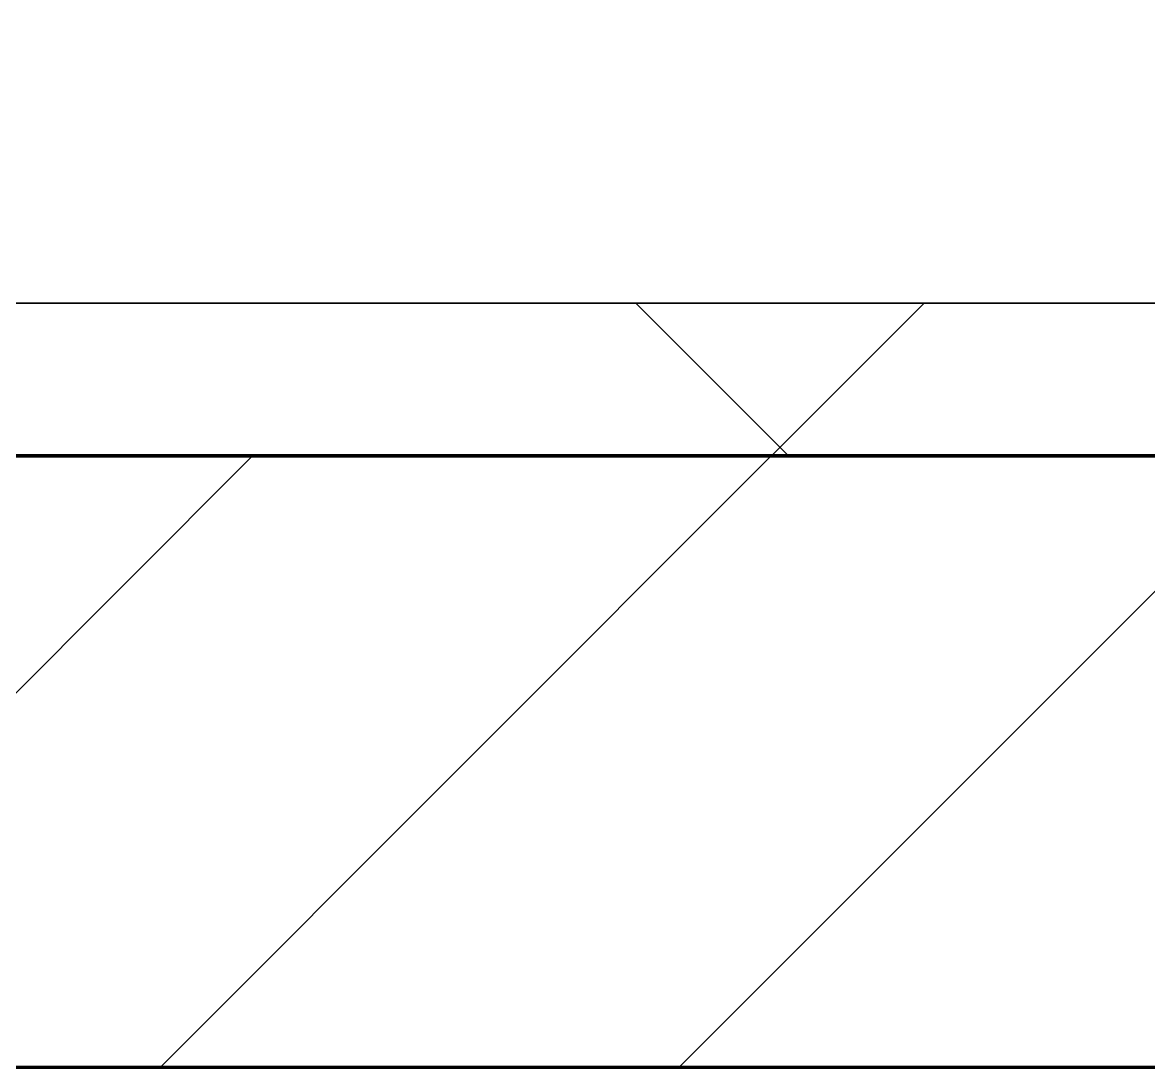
# Model space of a CAD drawing. Header units: millimetres. Extents: x -794334 to -714814, y -17806 to 22403.
# Drawn here: x -777075.1 to -776706.7, y -4021 to -3679.2 of the extents above; entities that cross this region are included whole.
import ezdxf
from ezdxf.xclip import XClip

# ---------------------------------------------------------------- set-up
doc = ezdxf.new("R2010")
doc.units = ezdxf.units.MM
doc.header["$XCLIPFRAME"] = 0
for name, color, linetype, lineweight in [('A-GLAZ-CURT', 2, 'Continuous', 9), ('A-WALL', 5, 'Continuous', 35), ('A-WALL-FNSH', 2, 'Continuous', 35), ('A-WALL-PATT', 1, 'Continuous', 35), ('WALL-E', 2, 'Continuous', 35)]:
    doc.layers.add(name, color=color, linetype=linetype, lineweight=lineweight)
doc.layers.add('A11_ALU.SOLID SHEET', color=2, linetype='Continuous')

# ---------------------------------------------------------------- blocks, each defined once
blk = doc.blocks.new('PPLS-PP19_Custom Tile Pattern - Custom Tile Pattern-V60-4252-01 ENLARGED CONCOURSE LEVEL - REFLECTED CEILING PLAN - SHEET 3')
at = {"layer": 'A-GLAZ-CURT'}
for p, q in [((-300, 0), (300, 0)), ((300, 0), (-300, 0)), ((195.99, 0), (213.31, 0)), ((213.31, 0), (195.99, 0)), ((230.06, 0), (300, 0)), ((-300, -50), (300, -50)), ((300, -50), (-300, -50))]:
    blk.add_line(p, q, dxfattribs=at)
for points, knots in [([(-115.82, 0), (-114.96, 0), (-110.41, 0), (-96.78, 0), (-71.33, 0), (-42.53, 0), (-12.78, 0), (4.23, 0), (9.64, 0), (10.14, 0), (10.18, 0)], [-5724.064692, -5724.064692, -5724.064692, -5724.064692, -5430.283136, -5103.229623, -4799.173296, -4065.652676, -3589.737505, -3285.047089, -3066.359526, -3044.715262, -3044.715262, -3044.715262, -3044.715262]), ([(9.32, 0), (9.08, 0), (7.65, 0), (2.57, 0), (-12.23, 0), (-25.64, 0), (-40, 0), (-56.24, 0), (-75.59, 0), (-89.64, 0), (-98.62, 0), (-99.7, 0)], [-2922.926651, -2922.926651, -2922.926651, -2922.926651, -2882.788014, -2720.818881, -2518.50168, -2125.455881, -1792.521578, -1466.981642, -1208.454564, -789.402658, -730.731663, -730.731663, -730.731663, -730.731663]), ([(31.18, 0), (25.97, 0), (11.99, 0), (-16.92, 0), (-47.42, 0), (-65.77, 0), (-66.37, 0), (-66.38, 0)], [-4496.803627, -4496.803627, -4496.803627, -4496.803627, -4222.080604, -3745.412743, -2981.410125, -2542.574734, -2498.224237, -2498.224237, -2498.224237, -2498.224237]), ([(35.48, 0), (35.33, 0), (31.29, 0), (24.07, 0), (12.82, 0), (-2.9, 0), (-20.62, 0), (-32.81, 0), (-44.85, 0), (-51.43, 0), (-51.79, 0)], [-2321.679171, -2321.679171, -2321.679171, -2321.679171, -2313.748533, -2106.613311, -1925.670641, -1617.263037, -1290.787923, -1039.307308, -819.71621, -644.910881, -644.910881, -644.910881, -644.910881]), ([(-32.05, 0), (-26.13, 0), (-16.23, 0), (8.61, 0), (15.02, 0), (22.91, 0), (31, 0), (39.04, 0), (51.19, 0), (58.74, 0), (61.34, 0), (61.45, 0)], [-3232.250998, -3232.250998, -3232.250998, -3232.250998, -2864.387349, -2439.246196, -2084.094819, -1956.422387, -1818.904206, -1645.594513, -1443.202566, -1228.752106, -1120.932285, -1120.932285, -1120.932285, -1120.932285]), ([(35.49, 0), (32.23, 0), (22.16, 0), (2.64, 0), (-17.84, 0), (-30.57, 0), (-31.82, 0), (-32, 0)], [-3969.515219, -3969.515219, -3969.515219, -3969.515219, -3766.694881, -3333.063701, -2994.501669, -2698.150104, -2614.070998, -2614.070998, -2614.070998, -2614.070998]), ([(30.82, 0), (29.27, 0), (20.14, 0), (3.54, 0), (-14.59, 0), (-28.88, 0), (-31.35, 0)], [-10462.034656, -10462.034656, -10462.034656, -10462.034656, -10363.088938, -9884.23066, -9424.652049, -9299.586361, -9299.586361, -9299.586361, -9299.586361]), ([(-31.34, 0), (-28.39, 0), (-16.99, 0), (8.83, 0), (43.36, 0), (70.92, 0), (82.12, 0), (83.66, 0)], [-6062.162279, -6062.162279, -6062.162279, -6062.162279, -5862.463379, -5340.621928, -4573.028122, -4094.177415, -3869.465285, -3869.465285, -3869.465285, -3869.465285]), ([(-30.52, 0), (-27.11, 0), (-17.83, 0), (5.99, 0), (22.06, 0), (37.44, 0), (45.92, 0), (57.76, 0), (64.47, 0), (72.74, 0), (75.22, 0), (76.03, 0), (76.21, 0)], [-2323.618664, -2323.618664, -2323.618664, -2323.618664, -2142.497158, -1716.209403, -1206.526904, -1089.329421, -901.315459, -753.071572, -495.328968, -421.953223, -334.951786, -290.452333, -290.452333, -290.452333, -290.452333]), ([(8.33, 0), (8.19, 0), (7.18, 0), (0.32, 0), (-13.89, 0), (-24.92, 0), (-29.03, 0)], [-3574.286521, -3574.286521, -3574.286521, -3574.286521, -3526.962355, -3285.499107, -2903.012179, -2680.714891, -2680.714891, -2680.714891, -2680.714891]), ([(-28.57, 0), (-26.93, 0), (-20.29, 0), (-11.45, 0), (2.08, 0), (13.15, 0), (21.24, 0), (24.62, 0), (24.72, 0), (24.72, 0)], [-5361.429781, -5361.429781, -5361.429781, -5361.429781, -5261.36855, -5050.479954, -4785.90057, -4596.498881, -4445.288762, -4384.376941, -4376.041937, -4376.041937, -4376.041937, -4376.041937]), ([(-15.19, 0), (-13.07, 0), (5.47, 0), (25.05, 0), (35.27, 0)], [-461.142613, -461.142613, -461.142613, -461.142613, -429.606584, -397.179196, -397.179196, -397.179196, -397.179196]), ([(-2.63, 0), (-2.47, 0), (-1.22, 0), (4.92, 0), (15.97, 0), (22.54, 0), (24.49, 0)], [-226.825321, -226.825321, -226.825321, -226.825321, -220.269177, -206.416616, -198.214427, -187.717507, -187.717507, -187.717507, -187.717507]), ([(103.09, 0), (101.08, 0), (86.31, 0), (63.34, 0), (35.84, 0), (12, 0), (3.08, 0), (-1.67, 0), (-2.25, 0)], [-375.435014, -375.435014, -375.435014, -375.435014, -369.147452, -330.153101, -307.516438, -285.83788, -246.234814, -234.646884, -234.646884, -234.646884, -234.646884]), ([(24.69, 0), (24.54, 0), (20.99, 0), (15.48, 0), (10.8, 0), (9.63, 0)], [-4368.572414, -4368.572414, -4368.572414, -4368.572414, -4306.476363, -4080.000647, -3772.857994, -3772.857994, -3772.857994, -3772.857994]), ([(18.16, 0), (19.15, 0), (24.25, 0), (25.66, 0), (26.12, 0)], [-5700.113719, -5700.113719, -5700.113719, -5700.113719, -5554.232259, -5302.431367, -5302.431367, -5302.431367, -5302.431367]), ([(102.55, 0), (100.18, 0), (92.35, 0), (85.59, 0), (74.4, 0), (62.26, 0), (51.85, 0), (43.81, 0), (29.53, 0), (20.67, 0), (18.85, 0), (18.16, 0)], [-7719.716255, -7719.716255, -7719.716255, -7719.716255, -7531.75727, -7135.649961, -6924.452779, -6738.82075, -6548.303034, -6314.283804, -6135.05769, -5972.647715, -5832.674503, -5832.674503, -5832.674503, -5832.674503]), ([(27.44, 0), (27.9, 0), (29.54, 0), (38.07, 0), (53.39, 0), (71.67, 0), (84.83, 0), (86.01, 0), (92.51, 0), (94.33, 0)], [-5037.309798, -5037.309798, -5037.309798, -5037.309798, -4887.603822, -4705.298446, -4353.683244, -3960.84581, -3759.045785, -3336.541051, -2783.776468, -2783.776468, -2783.776468, -2783.776468]), ([(27.89, 0), (29.09, 0), (31.38, 0), (34.93, 0), (35.79, 0)], [-147.777612, -147.777612, -147.777612, -147.777612, -135.792042, -132.253172, -132.253172, -132.253172, -132.253172]), ([(136.44, 0), (121.66, 0), (86.93, 0), (51.16, 0), (31.18, 0)], [-106.750556, -106.750556, -106.750556, -106.750556, -59.610984, 0, 0, 0, 0]), ([(168.37, 0), (167.68, 0), (162.47, 0), (147.02, 0), (109.77, 0), (76.86, 0), (57.82, 0), (46.51, 0), (41.18, 0), (36.02, 0), (35.54, 0), (35.54, 0)], [-543.375029, -543.375029, -543.375029, -543.375029, -530.793311, -458.593899, -401.860199, -357.622665, -341.267687, -334.000314, -326.15566, -319.318397, -317.489778, -317.489778, -317.489778, -317.489778]), ([(70.61, 0), (66.16, 0), (55.8, 0), (43.46, 0), (37.77, 0), (35.8, 0)], [-4647.237329, -4647.237329, -4647.237329, -4647.237329, -4326.416877, -4098.545751, -3976.116601, -3976.116601, -3976.116601, -3976.116601]), ([(35.81, 0), (37.81, 0), (53.78, 0), (76.91, 0), (97.44, 0), (103.69, 0)], [-396.612292, -396.612292, -396.612292, -396.612292, -390.253598, -346.313304, -326.946916, -326.946916, -326.946916, -326.946916]), ([(76.63, 0), (74.8, 0), (67.65, 0), (53.76, 0), (41.59, 0), (35.81, 0)], [-3095.572228, -3095.572228, -3095.572228, -3095.572228, -2950.589685, -2634.532728, -2327.396647, -2327.396647, -2327.396647, -2327.396647]), ([(36.12, 0), (39.41, 0), (49.68, 0), (71.92, 0), (100.57, 0), (116.36, 0), (128.63, 0), (128.95, 0)], [-131.801654, -131.801654, -131.801654, -131.801654, -118.513713, -97.899267, -63.759246, -39.050993, -35.895543, -35.895543, -35.895543, -35.895543]), ([(36.29, 0), (37.77, 0), (48.82, 0), (64.79, 0), (95.91, 0), (124.45, 0), (132.42, 0), (134.6, 0)], [-314.598523, -314.598523, -314.598523, -314.598523, -305.899624, -287.17622, -249.500363, -194.761443, -152.241002, -152.241002, -152.241002, -152.241002]), ([(53.18, 0), (53.06, 0), (52.22, 0), (46.43, 0), (40.12, 0), (36.56, 0)], [-622.740158, -622.740158, -622.740158, -622.740158, -566.066452, -360.610861, -124.548032, -124.548032, -124.548032, -124.548032]), ([(61.47, 0), (61.47, 0), (61.21, 0), (54.61, 0), (53.71, 0), (53.56, 0)], [-1113.311073, -1113.311073, -1113.311073, -1113.311073, -1096.402191, -891.204116, -747.28819, -747.28819, -747.28819, -747.28819]), ([(76.22, 0), (75.58, 0), (73.64, 0), (71.05, 0), (70.61, 0)], [-193.634889, -193.634889, -193.634889, -193.634889, -31.537676, 0, 0, 0, 0]), ([(94.4, 0), (94.4, 0), (94.64, 0), (97.99, 0), (101.55, 0), (103.66, 0)], [-2348.345796, -2348.345796, -2348.345796, -2348.345796, -2310.419338, -2233.599744, -2126.4769, -2126.4769, -2126.4769, -2126.4769]), ([(129.02, 0), (129.02, 0), (124.41, 0), (122.35, 0), (115.1, 0), (108.42, 0), (103.69, 0)], [-35.386604, -35.386604, -35.386604, -35.386604, -31.430235, -22.807238, -15.488593, -0.634352, -0.634352, -0.634352, -0.634352]), ([(114.39, 0), (114.2, 0), (112.22, 0), (108.07, 0), (103.71, 0)], [-8148.58938, -8148.58938, -8148.58938, -8148.58938, -8105.191388, -7750.836222, -7750.836222, -7750.836222, -7750.836222]), ([(103.99, 0), (105.34, 0), (110.87, 0), (120.79, 0), (139.94, 0), (163.31, 0), (185.23, 0), (193.62, 0), (194.69, 0), (194.79, 0)], [-2120.972547, -2120.972547, -2120.972547, -2120.972547, -2052.234781, -1843.028543, -1530.39897, -1095.004608, -529.74427, -295.064701, -265.121568, -265.121568, -265.121568, -265.121568]), ([(104.5, 0), (115.69, 0), (127.02, 0), (138.28, 0), (138.53, 0)], [-326.108732, -326.108732, -326.108732, -326.108732, -291.370682, -290.5735, -290.5735, -290.5735, -290.5735]), ([(157.9, 0), (156.77, 0), (151.67, 0), (143.29, 0), (134.04, 0), (126.24, 0), (118.6, 0), (114.23, 0), (111.98, 0), (105.66, 0), (105.23, 0), (105.23, 0)], [-10292.955006, -10292.955006, -10292.955006, -10292.955006, -10098.273015, -9847.788484, -9677.714971, -9567.007022, -9453.21225, -9220.200448, -9012.77275, -8966.157302, -8929.495943, -8929.495943, -8929.495943, -8929.495943]), ([(105.26, 0), (105.52, 0), (111.01, 0), (112.65, 0), (113.59, 0)], [-8920.561005, -8920.561005, -8920.561005, -8920.561005, -8814.835624, -8577.462505, -8577.462505, -8577.462505, -8577.462505]), ([(128.58, 0), (128.8, 0), (130.16, 0), (139.26, 0), (152.67, 0), (161.24, 0), (162.19, 0), (162.75, 0)], [-633.326174, -633.326174, -633.326174, -633.326174, -627.736123, -618.981161, -602.094757, -592.980799, -581.414464, -581.414464, -581.414464, -581.414464]), ([(137.1, 0), (136, 0), (133.64, 0), (129.87, 0), (129.11, 0)], [-670.405967, -670.405967, -670.405967, -670.405967, -651.020627, -640.742133, -640.742133, -640.742133, -640.742133]), ([(193.8, 0), (193.33, 0), (190.11, 0), (183.13, 0), (171, 0), (161.95, 0), (161.28, 0), (158.35, 0), (157.85, 0), (157.77, 0)], [-11665.349007, -11665.349007, -11665.349007, -11665.349007, -11565.880756, -11105.624034, -10839.086983, -10768.332124, -10666.779182, -10580.760289, -10550.278881, -10550.278881, -10550.278881, -10550.278881]), ([(171.15, 0), (170.41, 0), (165.81, 0), (159.34, 0), (158.33, 0), (158.3, 0)], [-146.481389, -146.481389, -146.481389, -146.481389, -143.776725, -129.632772, -123.352749, -123.352749, -123.352749, -123.352749]), ([(159.07, 0), (159.13, 0), (160.84, 0), (165.21, 0), (174.15, 0), (185.98, 0), (208.82, 0), (219.42, 0), (230.06, 0)], [-115.643202, -115.643202, -115.643202, -115.643202, -114.681583, -87.660824, -65.295536, -41.623857, -24.459831, 0, 0, 0, 0]), ([(162.75, 0), (165.4, 0), (168.72, 0), (170.66, 0), (170.7, 0)], [-111.264224, -111.264224, -111.264224, -111.264224, -56.742688, -55.632112, -55.632112, -55.632112, -55.632112]), ([(247.1, 0), (246.76, 0), (245.04, 0), (238.34, 0), (226.56, 0), (221.1, 0), (200.27, 0), (182.99, 0), (174.27, 0), (169.67, 0), (168.99, 0)], [-9649.085549, -9649.085549, -9649.085549, -9649.085549, -9581.591397, -9406.094246, -9221.510254, -9016.44624, -8717.832359, -8253.978395, -8152.463617, -8069.855175, -8069.855175, -8069.855175, -8069.855175]), ([(215.22, 0), (214.62, 0), (210.55, 0), (203.98, 0), (187.54, 0), (175.3, 0), (169.49, 0)], [-203.825446, -203.825446, -203.825446, -203.825446, -198.527383, -184.406837, -162.427601, -142.916156, -142.916156, -142.916156, -142.916156]), ([(171.51, 0), (176.48, 0), (193.23, 0), (201.73, 0), (208.81, 0), (213.9, 0), (241.96, 0), (266.73, 0), (281.71, 0), (291.71, 0), (296.52, 0), (297.86, 0), (298.09, 0)], [-7971.819559, -7971.819559, -7971.819559, -7971.819559, -7784.112253, -7606.717214, -7289.299508, -7042.621073, -6582.165592, -6068.460911, -5766.029927, -5566.724884, -5280.360606, -5199.253518, -5199.253518, -5199.253518, -5199.253518]), ([(300, 0), (286.53, 0), (254.22, 0), (208.18, 0), (182.72, 0), (171.56, 0)], [-285.253232, -285.253232, -285.253232, -285.253232, -244.693688, -187.987675, -146.989034, -146.989034, -146.989034, -146.989034]), ([(172.07, 0), (177.66, 0), (187.87, 0), (201.08, 0), (207.47, 0), (213.96, 0), (215.11, 0)], [-255.364076, -255.364076, -255.364076, -255.364076, -237.955587, -223.92608, -215.862851, -208.75215, -208.75215, -208.75215, -208.75215]), ([(300, 0), (288.22, 0), (262, 0), (230.43, 0), (219.94, 0), (219.02, 0)], [-12528.858583, -12528.858583, -12528.858583, -12528.858583, -11905.454923, -11162.864862, -10856.732305, -10856.732305, -10856.732305, -10856.732305]), ([(219.9, 0), (220.86, 0), (227.84, 0), (242.06, 0), (246.54, 0), (246.96, 0)], [-10670.940496, -10670.940496, -10670.940496, -10670.940496, -10511.382485, -9925.173265, -9834.877357, -9834.877357, -9834.877357, -9834.877357]), ([(284.76, 0), (284.76, 0), (285.09, 0), (287.47, 0), (293.59, 0), (297.76, 0), (300, 0)], [-4110.630118, -4110.630118, -4110.630118, -4110.630118, -4053.389046, -3959.664717, -3862.421465, -3746.95702, -3746.95702, -3746.95702, -3746.95702]), ([(297.38, 0), (295.84, 0), (291.62, 0), (285.38, 0), (284.87, 0)], [-4803.172655, -4803.172655, -4803.172655, -4803.172655, -4358.271401, -4143.037883, -4143.037883, -4143.037883, -4143.037883])]:
    blk.add_open_spline(points, degree=3, knots=knots, dxfattribs=at)
for points in [[(24.49, 0), (25.23, 0), (25.72, 0), (26.04, 0)], [(35.82, 0), (34.18, 0), (32.51, 0), (30.82, 0)], [(80.35, 0), (79.57, 0), (78.27, 0), (76.63, 0)], [(84.06, 0), (83.48, 0), (82.41, 0), (81.72, 0)], [(168.74, 0), (168.74, 0), (169.81, 0), (171.51, 0)], [(195.11, 0), (194.91, 0), (194.44, 0), (193.8, 0)]]:
    blk.add_open_spline(points, degree=3, dxfattribs=at)
blk = doc.blocks.new('PPLS-PP19_Custom Tile Pattern - Custom Tile Pattern-V61-4252-01 ENLARGED CONCOURSE LEVEL - REFLECTED CEILING PLAN - SHEET 3')
at = {"layer": 'A-GLAZ-CURT'}
for p, q in [((-300, 0), (-292.68, 0)), ((-292.68, 0), (-300, 0)), ((-300, 0), (300, 0)), ((300, 0), (-300, 0)), ((-292.74, 0), (-275.75, 0)), ((-275.75, 0), (-292.74, 0)), ((-300, -50), (300, -50)), ((300, -50), (-300, -50))]:
    blk.add_line(p, q, dxfattribs=at)
at = {"layer": 'A-GLAZ-CURT', "flags": 128}
for points in [[(-222.63, 0), (-229.72, 0), (-236.97, 0), (-244.39, 0), (-251.96, 0), (-259.67, 0), (-267.51, 0), (-275.48, 0), (-283.55, 0), (-291.73, 0)], [(-291.56, 0), (-283.3, 0), (-275.2, 0), (-267.26, 0), (-259.45, 0), (-251.77, 0), (-244.2, 0), (-236.74, 0), (-229.36, 0), (-222.06, 0), (-214.83, 0), (-207.71, 0), (-200.76, 0), (-194.02, 0), (-187.54, 0), (-181.38, 0), (-175.58, 0), (-170.25, 0), (-165.64, 0), (-162.01, 0), (-159.53, 0), (-157.46, 0)]]:
    blk.add_lwpolyline(points, dxfattribs=at)
at = {"layer": 'A-GLAZ-CURT'}
for points, knots in [([(-300, 0), (-284.65, 0), (-236.57, 0), (-174.61, 0), (-129.95, 0), (-110.8, 0), (-99.5, 0), (-91.46, 0)], [-5323.127839, -5323.127839, -5323.127839, -5323.127839, -4502.809032, -2700.551212, -1002.059161, -460.363443, 0, 0, 0, 0]), ([(-156.93, 0), (-174.32, 0), (-212.64, 0), (-262.56, 0), (-294.48, 0), (-300, 0)], [-16521.774465, -16521.774465, -16521.774465, -16521.774465, -15131.813646, -13729.592194, -13439.944408, -13439.944408, -13439.944408, -13439.944408]), ([(-137.88, 0), (-140.56, 0), (-147.66, 0), (-147.69, 0), (-158.72, 0), (-174.02, 0), (-185.59, 0), (-209.77, 0), (-232.01, 0), (-255.22, 0), (-262.59, 0), (-264.9, 0), (-265.4, 0)], [-3187.727384, -3187.727384, -3187.727384, -3187.727384, -2919.378265, -2477.344047, -2237.412286, -2029.680487, -1755.085331, -1400.429864, -858.079193, -543.655514, -208.940337, 0, 0, 0, 0]), ([(-258.6, 0), (-257.91, 0), (-254.26, 0), (-241.25, 0), (-225.99, 0), (-213.1, 0), (-200.2, 0), (-185.8, 0), (-171.77, 0), (-158.7, 0), (-157.22, 0)], [-5722.54675, -5722.54675, -5722.54675, -5722.54675, -5657.471696, -5413.335975, -5017.494783, -4832.723979, -4666.091899, -4349.945572, -4000.813434, -3840.635403, -3840.635403, -3840.635403, -3840.635403]), ([(-156.94, 0), (-157.6, 0), (-164.89, 0), (-177.91, 0), (-199.46, 0), (-216.65, 0), (-231.26, 0), (-233.46, 0), (-234, 0)], [-2148.218054, -2148.218054, -2148.218054, -2148.218054, -2113.765672, -1763.376603, -1422.553702, -978.033455, -846.069444, -682.911962, -682.911962, -682.911962, -682.911962]), ([(-233.49, 0), (-233.44, 0), (-232.38, 0), (-230.74, 0), (-225.3, 0), (-223.63, 0)], [-455.274641, -455.274641, -455.274641, -455.274641, -440.605512, -119.536984, 0, 0, 0, 0])]:
    blk.add_open_spline(points, degree=3, knots=knots, dxfattribs=at)
blk = doc.blocks.new('*U1029')
at = {"layer": 'A-GLAZ-CURT'}
for name, p in [('PPLS-PP19_Custom Tile Pattern - Custom Tile Pattern-V60-4252-01 ENLARGED CONCOURSE LEVEL - REFLECTED CEILING PLAN - SHEET 3', (1802.37, -7350)), ('PPLS-PP19_Custom Tile Pattern - Custom Tile Pattern-V61-4252-01 ENLARGED CONCOURSE LEVEL - REFLECTED CEILING PLAN - SHEET 3', (2402.37, -7350))]:
    blk.add_blockref(name, p, dxfattribs=at)
blk = doc.blocks.new('*U1630')
blk.add_lwpolyline([(22690, -750), (19166.45, -750), (19116.45, -700), (18966.44, -550), (-101025.39, -550), (-101025.39, -6704.96), (-96300, -6704.96), (-96300, -7350), (-94497.63, -7350), (17250, -7350), (17250, -6849.96), (18300, -6849.96), (22690, -6849.96)], close=True)

msp = doc.modelspace()

# ---------------------------------------------------------------- block references
at = {"layer": 'A11_ALU.SOLID SHEET'}
ref = msp.add_blockref('*U1630', (-744681.24, 3579.02), dxfattribs=at)
XClip(ref).set_block_clipping_path([(-45802.4668593339, -9620.0029952967), (23702.8690583039, 10334.9999958097)])

# ---------------------------------------------------------------- next in the draw order: hatches: boundary and pattern name
at = {"layer": 'A-WALL-PATT', "lineweight": 9}
h = msp.add_hatch(dxfattribs=at)
h.set_pattern_fill('FP_5', color=256, style=0, pattern_type=2)
h.set_pattern_definition([(45, (0, 0), (-212.13203, 212.13203), []), (135, (0, 0), (-212.13203, -212.13203), [])])
h.paths.add_polyline_path([(-727630.24, -3820.98), (-727382.37, -3820.98), (-727382.37, -3770.98), (-790483.7, -3770.98), (-790483.7, -3820.98), (-727766, -3820.98)])
h = msp.add_hatch(dxfattribs=at)
h.set_pattern_fill('FP_2', color=256, style=0, pattern_type=2)
h.set_pattern_definition([(45, (0, 0), (-84.852814, 84.852814), [])])
h.paths.add_polyline_path([(-727382.37, -4020.98), (-727382.37, -3820.98), (-790483.7, -3820.98), (-790483.7, -4020.98), (-727494.49, -4020.98)])

# ---------------------------------------------------------------- next in the draw order: linework, layer by layer
at = {"layer": 'A-WALL', "color": 7, "lineweight": 70}
for p, q in [((-777980, -3820.98), (-776780, -3820.98)), ((-776780, -3820.98), (-777980, -3820.98)), ((-776780, -3820.98), (-774380, -3820.98)), ((-774380, -3820.98), (-776780, -3820.98)), ((-776780, -4020.98), (-777980, -4020.98)), ((-774380, -4020.98), (-776780, -4020.98))]:
    msp.add_line(p, q, dxfattribs=at)
at = {"layer": 'A-WALL-FNSH', "color": 250}
for p, q in [((-777980, -3770.98), (-776780, -3770.98)), ((-776780, -3770.98), (-774380, -3770.98))]:
    msp.add_line(p, q, dxfattribs=at)
at = {"layer": 'WALL-E'}
for p, q in [((-727382.37, -4020.98), (-790483.7, -4020.98)), ((-790483.7, -4020.98), (-727382.37, -4020.98))]:
    msp.add_line(p, q, dxfattribs=at)

# ---------------------------------------------------------------- next in the draw order: block references
msp.add_blockref('*U1029', (-778882.37, 3579.02))

doc.saveas('drawing.dxf')
